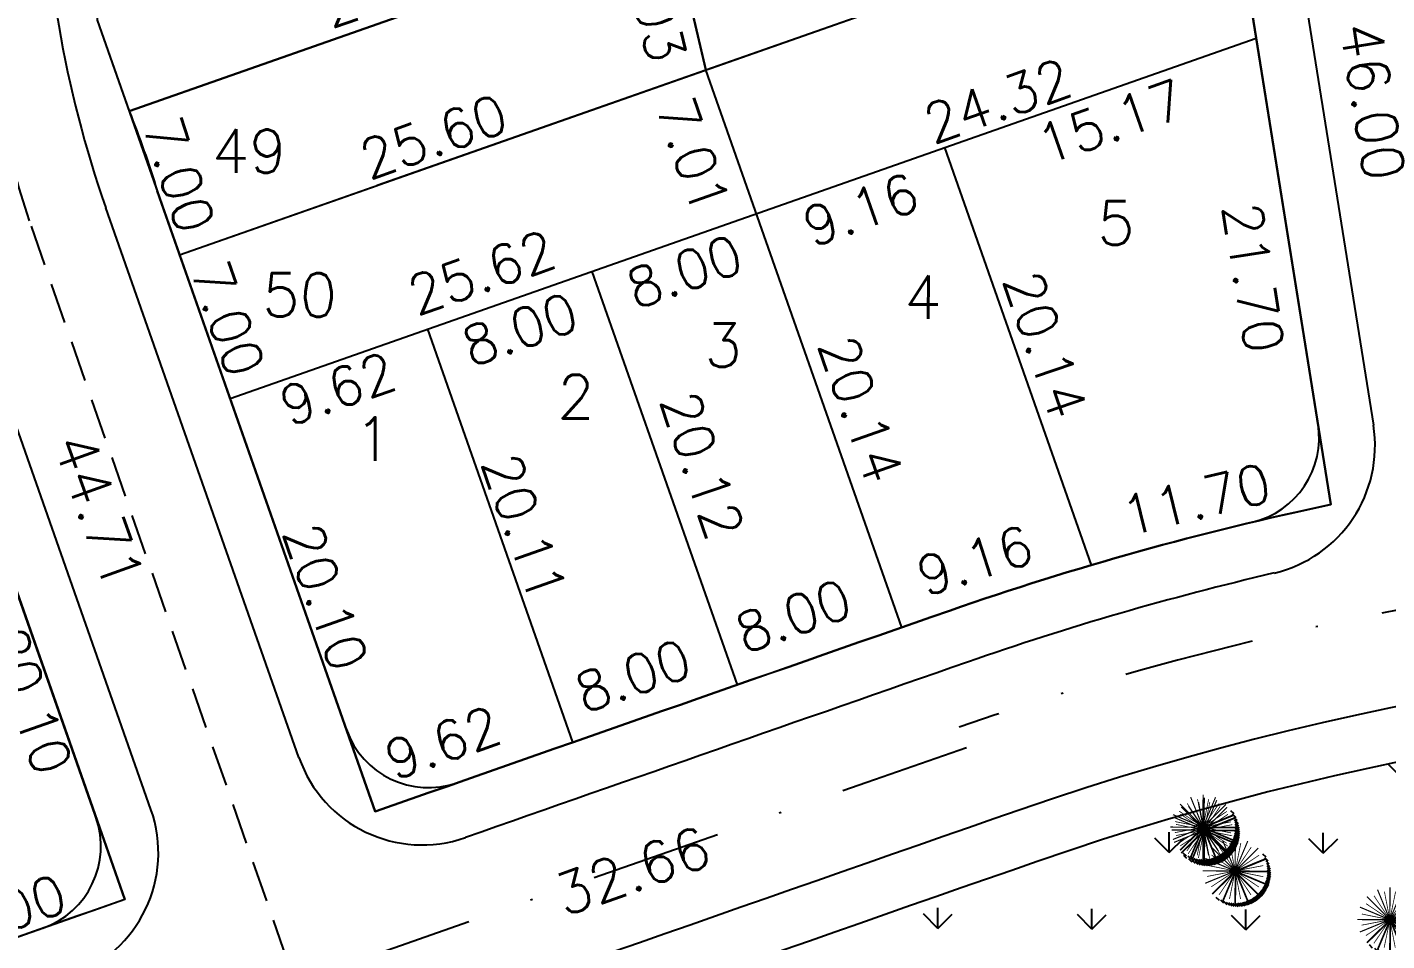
# Model space of a CAD drawing. Header units: millimetres. Extents: x -4430026 to 4783824, y 584 to 9593110.
# Drawn here: x 2313.1 to 2375.5, y 1749.9 to 1791.8 of the extents above; entities that cross this region are included whole.
import ezdxf
from ezdxf.enums import TextEntityAlignment as Align

# ---------------------------------------------------------------- set-up
doc = ezdxf.new("R2010")
doc.units = ezdxf.units.MM
doc.linetypes.add('DASHDOT', pattern=[1, 0.5, -0.25, 0, -0.25])
doc.linetypes.add('HIDDEN2', pattern=[0.1875, 0.125, -0.0625])
for name, color, linetype in [('boundary filipe', 6, 'Continuous'), ('BOUNDARY LOTES', 2, 'Continuous'), ('BOUNDARY VERDES', 92, 'Continuous'), ('Calçada', 1, 'Continuous'), ('Cota', 8, 'Continuous'), ('COTAS', 8, 'Continuous'), ('curvas', 4, 'Continuous'), ('Lotes', 2, 'Continuous'), ('Numero de lotes', 5, 'Continuous'), ('PAI_pCHR', 72, 'Continuous'), ('Projeção', 8, 'HIDDEN2'), ('QUADRA', 4, 'Continuous')]:
    doc.layers.add(name, color=color, linetype=linetype)
doc.styles.add('arcad1', font='romans.shx')
doc.styles.add('ROMANS', font='romans.shx')
doc.dimstyles.new('BOLA100', dxfattribs={"dimscale": 0, "dimtxt": 1.9, "dimasz": 0.18, "dimexe": 0.18, "dimexo": 0.063, "dimgap": 0, "dimtad": 1, "dimzin": 4, "dimdsep": 46, "dimtxsty": 'ROMANS', "dimcen": 0.09, "dimse1": 1, "dimse2": 1, "dimsd1": 1, "dimsd2": 1, "dimclrt": 256, "dimaunit": 1, "dimadec": 4, "dimazin": 0, "dimtfac": 1.2, "dimtix": 1, "dimtmove": 2, "dimatfit": 3, "dimfxl": 1, "dimtvp": 2, "dimtolj": 1, "dimtzin": 4, "dimarcsym": 0})
doc.dimstyles.get("Standard").update_dxf_attribs({"dimtxt": 0.18, "dimasz": 0.18, "dimexe": 0.18, "dimexo": 0.0625, "dimgap": 0.09, "dimtad": 0, "dimtih": 1, "dimtoh": 1, "dimdec": 4, "dimzin": 0, "dimdsep": 46, "dimtxsty": 'Standard', "dimcen": 0.09, "dimadec": 0, "dimazin": 0, "dimtfac": 1, "dimtdec": 4, "dimtofl": 0, "dimtmove": 0, "dimatfit": 3, "dimfxl": 1, "dimtolj": 1, "dimtzin": 0, "dimarcsym": 0})

# ---------------------------------------------------------------- blocks, each defined once
blk = doc.blocks.new('PALMEIRA_PROPOSTA')
at = {"linetype": 'Continuous'}
h = blk.add_hatch(dxfattribs=at)
h.set_pattern_fill('_USER', color=250, scale=0.168035, angle=315, style=0, pattern_type=0)
h.set_pattern_definition([(315, (-2.75975, -4.60628), (0.1188187, 0.1188187), [])])
h.paths.add_polyline_path([(4.61, -0.41, 0.216766), (3.17, 2.76, -0.18118), (4.2, 0, -0.643702), (-2.76, -3.17, 0.693222)])
blk.add_hatch(color=1, dxfattribs=at).paths.add_polyline_path([(-0.4, 0, 1), (0.4, 0, 1)])
at = {"color": 98, "linetype": 'Continuous', "const_width": 0.15}
for points in [[(-1.61, 3.88), (-0.15, 0.37)], [(0, 4.2), (0, 0.4)], [(1.61, 3.88), (0.15, 0.37)], [(-2.97, 2.97), (-0.28, 0.28)], [(2.97, 2.97), (0.28, 0.28)], [(-4.2, 0), (-0.4, 0)], [(-3.88, 1.61), (-0.37, 0.15)], [(3.88, 1.61), (0.37, 0.15)], [(4.2, 0), (0.4, 0)], [(-3.88, -1.61), (-0.37, -0.15)], [(-2.97, -2.97), (-0.28, -0.28)], [(-1.61, -3.88), (-0.15, -0.37)], [(0, -4.2), (0, -0.4)], [(1.61, -3.88), (0.15, -0.37)], [(2.97, -2.97), (0.28, -0.28)], [(3.88, -1.61), (0.37, -0.15)]]:
    blk.add_lwpolyline(points, dxfattribs=at)
at = {"color": 96, "linetype": 'Continuous', "const_width": 0.1}
for points in [[(-0.72, 3.63), (-0.08, 0.39)], [(0.72, 3.63), (0.08, 0.39)], [(-3.08, 2.06), (-0.33, 0.22)], [(-2.06, 3.08), (-0.22, 0.33)], [(2.06, 3.08), (0.22, 0.33)], [(3.08, 2.06), (0.33, 0.22)], [(-3.63, 0.72), (-0.39, 0.08)], [(3.63, 0.72), (0.39, 0.08)], [(-3.63, -0.72), (-0.39, -0.08)], [(-3.08, -2.06), (-0.33, -0.22)], [(-2.06, -3.08), (-0.22, -0.33)], [(-0.72, -3.63), (-0.08, -0.39)], [(0.72, -3.63), (0.08, -0.39)], [(2.06, -3.08), (0.22, -0.33)], [(3.08, -2.06), (0.33, -0.22)], [(3.63, -0.72), (0.39, -0.08)]]:
    blk.add_lwpolyline(points, dxfattribs=at)
at = {"color": 98, "linetype": 'Continuous', "true_color": 0x001a00, "const_width": 0.15}
for points in [[(3.92, 1.52), (0.4, 0.07)], [(4.2, -0.07), (0.4, -0.07)], [(-2.92, -3.02), (-0.23, -0.34)], [(-1.54, -3.91), (-0.09, -0.4)], [(0.07, -4.2), (0.07, -0.4)], [(1.68, -3.85), (0.23, -0.34)], [(2.92, -3.02), (0.23, -0.33)], [(3.85, -1.67), (0.34, -0.21)]]:
    blk.add_lwpolyline(points, dxfattribs=at)
at = {"color": 1, "linetype": 'Continuous'}
blk.add_circle((0, 0), 0.4, dxfattribs=at)
blk = doc.blocks.new('*D13477')
at = {"layer": 'DEFPOINTS', "color": 0}
for p in [(2343.015, 1796.831), (2343.743, 1794.759), (2317.901, 1788.009)]:
    blk.add_point(p, dxfattribs=at)
at = {"layer": 'Cota', "color": 41, "insert": (2329.993, 1793.745), "char_height": 1.8, "attachment_point": 5, "rotation": 19.35366, "style": 'ROMANS'}
blk.add_mtext('\\A1;26.62', dxfattribs=at)
blk = doc.blocks.new('*D13478')
at = {"layer": 'DEFPOINTS', "color": 0}
for p in [(2344.227, 1789.846), (2345.003, 1787.636), (2320.072, 1781.354)]:
    blk.add_point(p, dxfattribs=at)
at = {"layer": 'Cota', "color": 41, "insert": (2331.732, 1786.787), "char_height": 1.8, "attachment_point": 5, "rotation": 19.36813, "style": 'ROMANS'}
blk.add_mtext('\\A1;25.60', dxfattribs=at)
blk = doc.blocks.new('*D13479')
at = {"layer": 'DEFPOINTS', "color": 0}
for p in [(2342.58, 1796.678), (2337.538, 1795.462), (2344.227, 1789.846)]:
    blk.add_point(p, dxfattribs=at)
at = {"layer": 'Cota', "color": 41, "insert": (2341.862, 1792.89), "char_height": 1.8, "attachment_point": 5, "rotation": 283.55252, "style": 'ROMANS'}
blk.add_mtext('\\A1;7.03', dxfattribs=at)
blk = doc.blocks.new('*D13480')
at = {"layer": 'DEFPOINTS', "color": 0}
for p in [(2336.79, 1760.241), (2327.721, 1757.04), (2337.879, 1757.155)]:
    blk.add_point(p, dxfattribs=at)
at = {"layer": 'Cota', "color": 41, "insert": (2332.146, 1758.95), "char_height": 1.8, "attachment_point": 5, "rotation": 19.43758, "style": 'ROMANS'}
blk.add_mtext('\\A1;9.62', dxfattribs=at)
blk = doc.blocks.new('*D13481')
at = {"layer": 'DEFPOINTS', "color": 0}
for p in [(2322.393, 1774.751), (2329.052, 1755.788), (2326.709, 1754.966)]:
    blk.add_point(p, dxfattribs=at)
at = {"layer": 'Cota', "color": 41, "insert": (2326.777, 1765.639), "char_height": 1.8, "attachment_point": 5, "rotation": 289.34862, "style": 'ROMANS'}
blk.add_mtext('\\A1;20.10', dxfattribs=at)
blk = doc.blocks.new('*D13482')
at = {"layer": 'DEFPOINTS', "color": 0}
for p in [(2331.465, 1777.939), (2338.126, 1758.967), (2335.832, 1758.162)]:
    blk.add_point(p, dxfattribs=at)
at = {"layer": 'Cota', "color": 41, "insert": (2335.898, 1768.84), "char_height": 1.8, "attachment_point": 5, "rotation": 289.34718, "style": 'ROMANS'}
blk.add_mtext('\\A1;20.11', dxfattribs=at)
blk = doc.blocks.new('*D13483')
at = {"layer": 'DEFPOINTS', "color": 0}
for p in [(2339.013, 1780.59), (2331.455, 1777.936), (2340.672, 1775.867)]:
    blk.add_point(p, dxfattribs=at)
at = {"layer": 'Cota', "color": 41, "insert": (2335.7, 1777.936), "char_height": 1.8, "attachment_point": 5, "rotation": 19.35366, "style": 'ROMANS'}
blk.add_mtext('\\A1;8.00', dxfattribs=at)
blk = doc.blocks.new('*D13484')
at = {"layer": 'DEFPOINTS', "color": 0}
for p in [(2346.56, 1783.245), (2339.013, 1780.59), (2348.22, 1778.518)]:
    blk.add_point(p, dxfattribs=at)
at = {"layer": 'Cota', "color": 41, "insert": (2343.253, 1780.589), "char_height": 1.8, "attachment_point": 5, "rotation": 19.35366, "style": 'ROMANS'}
blk.add_mtext('\\A1;8.00', dxfattribs=at)
blk = doc.blocks.new('*D13485')
at = {"layer": 'DEFPOINTS', "color": 0}
for p in [(2355.2, 1786.28), (2346.56, 1783.245), (2356.861, 1781.553)]:
    blk.add_point(p, dxfattribs=at)
at = {"layer": 'Cota', "color": 41, "insert": (2351.347, 1783.432), "char_height": 1.8, "attachment_point": 5, "rotation": 19.35366, "style": 'ROMANS'}
blk.add_mtext('\\A1;9.16', dxfattribs=at)
blk = doc.blocks.new('*D13486')
at = {"layer": 'DEFPOINTS', "color": 0}
for p in [(2369.506, 1791.312), (2355.199, 1786.283), (2371.169, 1786.579)]:
    blk.add_point(p, dxfattribs=at)
at = {"layer": 'Cota', "color": 41, "insert": (2362.822, 1787.463), "char_height": 1.8, "attachment_point": 5, "rotation": 19.35366, "style": 'ROMANS'}
blk.add_mtext('\\A1;15.17', dxfattribs=at)
blk = doc.blocks.new('*D13487')
at = {"layer": 'DEFPOINTS', "color": 0}
for p in [(2344.784, 1763.004), (2337.226, 1760.383), (2345.849, 1759.933)]:
    blk.add_point(p, dxfattribs=at)
at = {"layer": 'Cota', "color": 41, "insert": (2340.89, 1762.024), "char_height": 1.8, "attachment_point": 5, "rotation": 19.12584, "style": 'ROMANS'}
blk.add_mtext('\\A1;8.00', dxfattribs=at)
blk = doc.blocks.new('*D13488')
at = {"layer": 'DEFPOINTS', "color": 0}
for p in [(2352.75, 1764.235), (2352.765, 1764.191), (2345.202, 1761.584)]:
    blk.add_point(p, dxfattribs=at)
at = {"layer": 'Cota', "color": 41, "insert": (2348.252, 1764.77), "char_height": 1.8, "attachment_point": 5, "rotation": 19.35366, "style": 'ROMANS'}
blk.add_mtext('\\A1;8.00', dxfattribs=at)
blk = doc.blocks.new('*D13489')
at = {"layer": 'DEFPOINTS', "color": 0}
for p in [(2361.506, 1766.942), (2362.036, 1765.258), (2352.765, 1764.191)]:
    blk.add_point(p, dxfattribs=at)
at = {"layer": 'Cota', "color": 41, "insert": (2356.585, 1767.316), "char_height": 1.8, "attachment_point": 5, "rotation": 17.47203, "style": 'ROMANS'}
blk.add_mtext('\\A1;9.16', dxfattribs=at)
blk = doc.blocks.new('*D13490')
at = {"layer": 'DEFPOINTS', "color": 0}
for p in [(2372.848, 1769.773), (2361.488, 1766.992), (2361.919, 1765.23)]:
    blk.add_point(p, dxfattribs=at)
at = {"layer": 'Cota', "color": 41, "insert": (2366.743, 1770.117), "char_height": 1.8, "attachment_point": 5, "rotation": 13.75597, "style": 'ROMANS'}
blk.add_mtext('\\A1;11.70', dxfattribs=at)
blk = doc.blocks.new('*D13491')
at = {"layer": 'DEFPOINTS', "color": 0}
for p in [(2369.506, 1791.312), (2372.937, 1769.883), (2367.533, 1769.018)]:
    blk.add_point(p, dxfattribs=at)
at = {"layer": 'Cota', "color": 41, "insert": (2369.372, 1780.301), "char_height": 1.8, "attachment_point": 5, "rotation": 279.0963, "style": 'ROMANS'}
blk.add_mtext('\\A1;21.70', dxfattribs=at)
blk = doc.blocks.new('*D13492')
at = {"layer": 'DEFPOINTS', "color": 0}
for p in [(2355.199, 1786.283), (2361.708, 1767.219), (2359.674, 1766.525)]:
    blk.add_point(p, dxfattribs=at)
at = {"layer": 'Cota', "color": 41, "insert": (2359.826, 1777.22), "char_height": 1.8, "attachment_point": 5, "rotation": 288.85036, "style": 'ROMANS'}
blk.add_mtext('\\A1;20.14', dxfattribs=at)
blk = doc.blocks.new('*D13493')
at = {"layer": 'DEFPOINTS', "color": 0}
for p in [(2346.559, 1783.246), (2353.233, 1764.246), (2351.294, 1763.565)]:
    blk.add_point(p, dxfattribs=at)
at = {"layer": 'Cota', "color": 41, "insert": (2351.354, 1774.258), "char_height": 1.8, "attachment_point": 5, "rotation": 289.35366, "style": 'ROMANS'}
blk.add_mtext('\\A1;20.14', dxfattribs=at)
blk = doc.blocks.new('*D13494')
at = {"layer": 'DEFPOINTS', "color": 0}
for p in [(2368.929, 1797.785), (2344.773, 1789.297), (2345.344, 1787.673)]:
    blk.add_point(p, dxfattribs=at)
at = {"layer": 'Cota', "color": 41, "insert": (2356.228, 1795.314), "char_height": 1.8, "attachment_point": 5, "rotation": 19.36163, "style": 'ROMANS'}
blk.add_mtext('\\A1;25.60', dxfattribs=at)
blk = doc.blocks.new('*D13495')
at = {"layer": 'DEFPOINTS', "color": 0}
for p in [(2317.901, 1788.009), (2315.541, 1787.239), (2320.072, 1781.354)]:
    blk.add_point(p, dxfattribs=at)
at = {"layer": 'Cota', "color": 41, "insert": (2320.049, 1785.028), "char_height": 1.8, "attachment_point": 5, "rotation": 288.06568, "style": 'ROMANS'}
blk.add_mtext('\\A1;7.00', dxfattribs=at)
blk = doc.blocks.new('*D13496')
at = {"layer": 'DEFPOINTS', "color": 0}
for p in [(2316.352, 1805.587), (2313.873, 1805.369), (2317.901, 1788.009)]:
    blk.add_point(p, dxfattribs=at)
at = {"layer": 'Cota', "color": 41, "insert": (2318.233, 1796.896), "char_height": 1.8, "attachment_point": 5, "rotation": 275.03592, "style": 'ROMANS'}
blk.add_mtext('\\A1;17.65', dxfattribs=at)
blk = doc.blocks.new('*D13497')
at = {"layer": 'DEFPOINTS', "color": 0}
for p in [(2341.352, 1805.469), (2338.882, 1805.012), (2344.24, 1789.85)]:
    blk.add_point(p, dxfattribs=at)
at = {"layer": 'Cota', "color": 41, "insert": (2343.866, 1797.857), "char_height": 1.8, "attachment_point": 5, "rotation": 280.4749, "style": 'ROMANS'}
blk.add_mtext('\\A1;15.96', dxfattribs=at)
blk = doc.blocks.new('*D13545')
at = {"layer": 'DEFPOINTS', "color": 0}
for p in [(2331.91, 1776.673), (2322.836, 1773.486), (2333.06, 1773.398)]:
    blk.add_point(p, dxfattribs=at)
at = {"layer": 'Cota', "color": 41, "insert": (2327.33, 1775.201), "char_height": 1.8, "attachment_point": 5, "rotation": 19.35366, "style": 'ROMANS'}
blk.add_mtext('\\A1;9.62', dxfattribs=at)
blk = doc.blocks.new('*D14085')
at = {"layer": 'DEFPOINTS', "color": 0, "linetype": 'ByBlock'}
for p in [(2310.184, 1791.151), (2325.294, 1749.066), (2323.024, 1748.251)]:
    blk.add_point(p, dxfattribs=at)
at = {"layer": 'COTAS', "linetype": 'ByBlock', "insert": (2316.363, 1769.615), "char_height": 1.9, "attachment_point": 5, "rotation": 289.75019, "style": 'ROMANS'}
blk.add_mtext('\\A1;44.71', dxfattribs=at)
blk = doc.blocks.new('*D14087')
at = {"layer": 'DEFPOINTS', "color": 0, "linetype": 'ByBlock'}
for p in [(2355.863, 1759.656), (2356.595, 1757.565), (2325.036, 1748.868)]:
    blk.add_point(p, dxfattribs=at)
at = {"layer": 'COTAS', "linetype": 'ByBlock', "insert": (2340.868, 1753.067), "char_height": 1.9, "attachment_point": 5, "rotation": 19.28843, "style": 'ROMANS'}
blk.add_mtext('\\A1;32.66', dxfattribs=at)
blk = doc.blocks.new('*D14360')
at = {"layer": 'DEFPOINTS', "color": 0, "linetype": 'ByBlock'}
for p in [(2313.152, 1859.128), (2313.152, 1859.128), (2487.524, 1858.695), (2453.715, 1795.454), (2453.351, 1755.445)]:
    blk.add_point(p, dxfattribs=at)
at = {"layer": 'COTAS', "linetype": 'ByBlock', "insert": (2458.575, 1810.997), "char_height": 1.9, "attachment_point": 5, "rotation": 71.68683, "style": 'ROMANS'}
blk.add_mtext('\\A1;36°20\'32"', dxfattribs=at)
blk = doc.blocks.new('*D13743')
at = {"layer": 'DEFPOINTS', "color": 0, "linetype": 'ByBlock'}
for p in [(2372.48, 1811.323), (2377.548, 1765.544), (2379.753, 1765.897)]:
    blk.add_point(p, dxfattribs=at)
at = {"layer": 'COTAS', "linetype": 'ByBlock', "insert": (2374.849, 1788.407), "char_height": 1.9, "attachment_point": 5, "rotation": 279.0963, "style": 'ROMANS'}
blk.add_mtext('\\A1;46.00', dxfattribs=at)
blk = doc.blocks.new('*D13830')
at = {"layer": 'DEFPOINTS', "color": 0, "linetype": 'ByBlock'}
for p in [(2313.498, 1826.966), (2313.498, 1826.966), (2325.735, 1815.459), (2469.549, 1750.14), (2421.146, 1690.391)]:
    blk.add_point(p, dxfattribs=at)
at = {"layer": 'COTAS', "linetype": 'ByBlock', "insert": (2325.677, 1817.11), "char_height": 1.9, "attachment_point": 5, "rotation": 51.01676, "style": 'ROMANS'}
blk.add_mtext('\\A1;25°32\'36"', dxfattribs=at)
blk = doc.blocks.new('*D13832')
at = {"layer": 'DEFPOINTS', "color": 0, "linetype": 'ByBlock'}
for p in [(2356.194, 1772.891), (2366.084, 1731.263), (2363.247, 1720.987), (2335.134, 1677.295), (2380.464, 1670.735)]:
    blk.add_point(p, dxfattribs=at)
at = {"layer": 'COTAS', "linetype": 'ByBlock', "insert": (2364.719, 1721.832), "char_height": 1.9, "attachment_point": 5, "rotation": 351.76519, "style": 'ROMANS'}
blk.add_mtext('\\A1;43°11\'54"', dxfattribs=at)
blk = doc.blocks.new('*D13834')
at = {"layer": 'DEFPOINTS', "color": 0, "linetype": 'ByBlock'}
for p in [(2356.194, 1772.891), (2382.388, 1671.211)]:
    blk.add_point(p, dxfattribs=at)
at = {"layer": 'COTAS', "linetype": 'ByBlock', "insert": (2374.16, 1703.15), "char_height": 1.9, "attachment_point": 5, "rotation": 284.44588, "style": 'ROMANS'}
blk.add_mtext('\\A1;R105.00', dxfattribs=at)
blk = doc.blocks.new('*D13836')
at = {"layer": 'DEFPOINTS', "color": 0, "linetype": 'ByBlock'}
for p in [(2313.635, 1826.948), (2424.147, 1692.809)]:
    blk.add_point(p, dxfattribs=at)
at = {"layer": 'COTAS', "linetype": 'ByBlock', "insert": (2405.119, 1715.905), "char_height": 1.9, "attachment_point": 5, "rotation": 309.48365, "style": 'ROMANS'}
blk.add_mtext('\\A1;R173.80', dxfattribs=at)
blk = doc.blocks.new('*D13837')
at = {"layer": 'DEFPOINTS', "color": 0, "linetype": 'ByBlock'}
for p in [(2306.995, 1838.827), (2460.221, 1756.801)]:
    blk.add_point(p, dxfattribs=at)
at = {"layer": 'COTAS', "linetype": 'ByBlock', "insert": (2433.838, 1770.925), "char_height": 1.9, "attachment_point": 5, "rotation": 331.83878, "style": 'ROMANS'}
blk.add_mtext('\\A1;R173.80', dxfattribs=at)
blk = doc.blocks.new('*D13840')
at = {"layer": 'DEFPOINTS', "color": 0, "linetype": 'ByBlock'}
for p in [(2355.914, 1759.622), (2462.721, 1753.502), (2403.112, 1634.246), (2401.871, 1627.75), (2401.871, 1627.75)]:
    blk.add_point(p, dxfattribs=at)
at = {"layer": 'COTAS', "linetype": 'ByBlock', "insert": (2402.318, 1635.481), "char_height": 1.9, "attachment_point": 5, "rotation": 356.69595, "style": 'ROMANS'}
blk.add_mtext('\\A1;45°2\'6"', dxfattribs=at)
blk = doc.blocks.new('*D13040')
at = {"layer": 'DEFPOINTS', "color": 0}
for p in [(2310.898, 1770.714), (2317.555, 1751.751), (2313.126, 1750.196)]:
    blk.add_point(p, dxfattribs=at)
at = {"layer": 'Cota', "color": 41, "insert": (2313.194, 1760.87), "char_height": 1.8, "attachment_point": 5, "rotation": 289.34493, "style": 'ROMANS'}
blk.add_mtext('\\A1;20.10', dxfattribs=at)
blk = doc.blocks.new('*D13046')
at = {"layer": 'DEFPOINTS', "color": 0}
for p in [(2339.174, 1780.649), (2345.639, 1761.595), (2343.891, 1761.002)]:
    blk.add_point(p, dxfattribs=at)
at = {"layer": 'Cota', "color": 41, "insert": (2344.068, 1771.686), "char_height": 1.8, "attachment_point": 5, "rotation": 288.74055, "style": 'ROMANS'}
blk.add_mtext('\\A1;20.12', dxfattribs=at)
blk = doc.blocks.new('*D9090')
at = {"layer": 'DEFPOINTS', "color": 0}
for p in [(2316.619, 1754.433), (2305.3, 1750.454), (2318.336, 1749.55)]:
    blk.add_point(p, dxfattribs=at)
at = {"layer": 'Cota', "color": 41, "insert": (2311.482, 1750.957), "char_height": 1.8, "attachment_point": 5, "rotation": 19.36813, "style": 'ROMANS'}
blk.add_mtext('\\A1;12.00', dxfattribs=at)
blk = doc.blocks.new('*D9097')
at = {"layer": 'DEFPOINTS', "color": 0}
for p in [(2320.072, 1781.354), (2322.393, 1774.751), (2320.05, 1773.927)]:
    blk.add_point(p, dxfattribs=at)
at = {"layer": 'Cota', "color": 41, "insert": (2322.286, 1778.423), "char_height": 1.8, "attachment_point": 5, "rotation": 289.36813, "style": 'ROMANS'}
blk.add_mtext('\\A1;7.00', dxfattribs=at)
blk = doc.blocks.new('*D9098')
at = {"layer": 'DEFPOINTS', "color": 0}
for p in [(2346.562, 1783.24), (2347.21, 1781.393), (2322.393, 1774.751)]:
    blk.add_point(p, dxfattribs=at)
at = {"layer": 'Cota', "color": 41, "insert": (2333.933, 1780.545), "char_height": 1.8, "attachment_point": 5, "rotation": 19.35366, "style": 'ROMANS'}
blk.add_mtext('\\A1;25.62', dxfattribs=at)
blk = doc.blocks.new('*D9099')
at = {"layer": 'DEFPOINTS', "color": 0}
for p in [(2369.506, 1791.312), (2370.296, 1789.067), (2346.562, 1783.24)]:
    blk.add_point(p, dxfattribs=at)
at = {"layer": 'Cota', "color": 41, "insert": (2357.629, 1788.427), "char_height": 1.8, "attachment_point": 5, "rotation": 19.38336, "style": 'ROMANS'}
blk.add_mtext('\\A1;24.32', dxfattribs=at)
blk = doc.blocks.new('*D9100')
at = {"layer": 'DEFPOINTS', "color": 0}
for p in [(2368.381, 1798.337), (2363.022, 1797.479), (2369.506, 1791.312)]:
    blk.add_point(p, dxfattribs=at)
at = {"layer": 'Cota', "color": 41, "insert": (2367.139, 1794.535), "char_height": 1.8, "attachment_point": 5, "rotation": 279.0963, "style": 'ROMANS'}
blk.add_mtext('\\A1;7.11', dxfattribs=at)
blk = doc.blocks.new('*D9101')
at = {"layer": 'DEFPOINTS', "color": 0}
for p in [(2344.24, 1789.85), (2346.562, 1783.24), (2341.415, 1781.432)]:
    blk.add_point(p, dxfattribs=at)
at = {"layer": 'Cota', "color": 41, "insert": (2343.65, 1785.93), "char_height": 1.8, "attachment_point": 5, "rotation": 289.35366, "style": 'ROMANS'}
blk.add_mtext('\\A1;7.01', dxfattribs=at)
blk = doc.blocks.new('*D8575')
at = {"layer": 'DEFPOINTS', "color": 0}
for p in [(2336.79, 1760.241), (2327.721, 1757.04), (2337.879, 1757.155)]:
    blk.add_point(p, dxfattribs=at)
at = {"layer": 'Cota', "color": 41, "insert": (2332.146, 1758.95), "char_height": 1.8, "attachment_point": 5, "rotation": 19.43758, "style": 'ROMANS'}
blk.add_mtext('\\A1;9.62', dxfattribs=at)
blk = doc.blocks.new('*D8576')
at = {"layer": 'DEFPOINTS', "color": 0}
for p in [(2322.393, 1774.751), (2329.052, 1755.788), (2326.709, 1754.966)]:
    blk.add_point(p, dxfattribs=at)
at = {"layer": 'Cota', "color": 41, "insert": (2326.777, 1765.639), "char_height": 1.8, "attachment_point": 5, "rotation": 289.34862, "style": 'ROMANS'}
blk.add_mtext('\\A1;20.10', dxfattribs=at)
blk = doc.blocks.new('*D8577')
at = {"layer": 'DEFPOINTS', "color": 0}
for p in [(2331.465, 1777.939), (2338.126, 1758.967), (2335.832, 1758.162)]:
    blk.add_point(p, dxfattribs=at)
at = {"layer": 'Cota', "color": 41, "insert": (2335.898, 1768.84), "char_height": 1.8, "attachment_point": 5, "rotation": 289.34718, "style": 'ROMANS'}
blk.add_mtext('\\A1;20.11', dxfattribs=at)
blk = doc.blocks.new('*D8578')
at = {"layer": 'DEFPOINTS', "color": 0}
for p in [(2339.013, 1780.59), (2331.455, 1777.936), (2340.672, 1775.867)]:
    blk.add_point(p, dxfattribs=at)
at = {"layer": 'Cota', "color": 41, "insert": (2335.7, 1777.936), "char_height": 1.8, "attachment_point": 5, "rotation": 19.35366, "style": 'ROMANS'}
blk.add_mtext('\\A1;8.00', dxfattribs=at)
blk = doc.blocks.new('*D8579')
at = {"layer": 'DEFPOINTS', "color": 0}
for p in [(2369.506, 1791.312), (2355.199, 1786.283), (2371.169, 1786.579)]:
    blk.add_point(p, dxfattribs=at)
at = {"layer": 'Cota', "color": 41, "insert": (2362.822, 1787.463), "char_height": 1.8, "attachment_point": 5, "rotation": 19.35366, "style": 'ROMANS'}
blk.add_mtext('\\A1;15.17', dxfattribs=at)
blk = doc.blocks.new('*D8580')
at = {"layer": 'DEFPOINTS', "color": 0}
for p in [(2344.784, 1763.004), (2337.226, 1760.383), (2345.849, 1759.933)]:
    blk.add_point(p, dxfattribs=at)
at = {"layer": 'Cota', "color": 41, "insert": (2340.89, 1762.024), "char_height": 1.8, "attachment_point": 5, "rotation": 19.12584, "style": 'ROMANS'}
blk.add_mtext('\\A1;8.00', dxfattribs=at)
blk = doc.blocks.new('*D8581')
at = {"layer": 'DEFPOINTS', "color": 0}
for p in [(2352.75, 1764.235), (2352.765, 1764.191), (2345.202, 1761.584)]:
    blk.add_point(p, dxfattribs=at)
at = {"layer": 'Cota', "color": 41, "insert": (2348.252, 1764.77), "char_height": 1.8, "attachment_point": 5, "rotation": 19.35366, "style": 'ROMANS'}
blk.add_mtext('\\A1;8.00', dxfattribs=at)
blk = doc.blocks.new('*D8582')
at = {"layer": 'DEFPOINTS', "color": 0}
for p in [(2361.506, 1766.942), (2362.036, 1765.258), (2352.765, 1764.191)]:
    blk.add_point(p, dxfattribs=at)
at = {"layer": 'Cota', "color": 41, "insert": (2356.585, 1767.316), "char_height": 1.8, "attachment_point": 5, "rotation": 17.47203, "style": 'ROMANS'}
blk.add_mtext('\\A1;9.16', dxfattribs=at)
blk = doc.blocks.new('*D8583')
at = {"layer": 'DEFPOINTS', "color": 0}
for p in [(2372.848, 1769.773), (2361.488, 1766.992), (2361.919, 1765.23)]:
    blk.add_point(p, dxfattribs=at)
at = {"layer": 'Cota', "color": 41, "insert": (2366.743, 1770.117), "char_height": 1.8, "attachment_point": 5, "rotation": 13.75597, "style": 'ROMANS'}
blk.add_mtext('\\A1;11.70', dxfattribs=at)
blk = doc.blocks.new('*D8584')
at = {"layer": 'DEFPOINTS', "color": 0}
for p in [(2369.506, 1791.312), (2372.937, 1769.883), (2367.533, 1769.018)]:
    blk.add_point(p, dxfattribs=at)
at = {"layer": 'Cota', "color": 41, "insert": (2369.372, 1780.301), "char_height": 1.8, "attachment_point": 5, "rotation": 279.0963, "style": 'ROMANS'}
blk.add_mtext('\\A1;21.70', dxfattribs=at)
blk = doc.blocks.new('*D8585')
at = {"layer": 'DEFPOINTS', "color": 0}
for p in [(2355.199, 1786.283), (2361.708, 1767.219), (2359.674, 1766.525)]:
    blk.add_point(p, dxfattribs=at)
at = {"layer": 'Cota', "color": 41, "insert": (2359.826, 1777.22), "char_height": 1.8, "attachment_point": 5, "rotation": 288.85036, "style": 'ROMANS'}
blk.add_mtext('\\A1;20.14', dxfattribs=at)
blk = doc.blocks.new('*D8586')
at = {"layer": 'DEFPOINTS', "color": 0}
for p in [(2331.91, 1776.673), (2322.836, 1773.486), (2333.06, 1773.398)]:
    blk.add_point(p, dxfattribs=at)
at = {"layer": 'Cota', "color": 41, "insert": (2327.33, 1775.201), "char_height": 1.8, "attachment_point": 5, "rotation": 19.35366, "style": 'ROMANS'}
blk.add_mtext('\\A1;9.62', dxfattribs=at)
blk = doc.blocks.new('*D8637')
at = {"layer": 'DEFPOINTS', "color": 0, "linetype": 'ByBlock'}
for p in [(2313.152, 1859.128), (2313.152, 1859.128), (2487.524, 1858.695), (2453.715, 1795.454), (2453.351, 1755.445)]:
    blk.add_point(p, dxfattribs=at)
at = {"layer": 'COTAS', "linetype": 'ByBlock', "insert": (2458.575, 1810.997), "char_height": 1.9, "attachment_point": 5, "rotation": 71.68683, "style": 'ROMANS'}
blk.add_mtext('\\A1;36°20\'32"', dxfattribs=at)
blk = doc.blocks.new('*D8661')
at = {"layer": 'DEFPOINTS', "color": 0, "linetype": 'ByBlock'}
for p in [(2372.48, 1811.323), (2377.548, 1765.544), (2379.753, 1765.897)]:
    blk.add_point(p, dxfattribs=at)
at = {"layer": 'COTAS', "linetype": 'ByBlock', "insert": (2374.849, 1788.407), "char_height": 1.9, "attachment_point": 5, "rotation": 279.0963, "style": 'ROMANS'}
blk.add_mtext('\\A1;46.00', dxfattribs=at)
blk = doc.blocks.new('*D8670')
at = {"layer": 'DEFPOINTS', "color": 0, "linetype": 'ByBlock'}
for p in [(2306.995, 1838.827), (2460.221, 1756.801)]:
    blk.add_point(p, dxfattribs=at)
at = {"layer": 'COTAS', "linetype": 'ByBlock', "insert": (2433.838, 1770.925), "char_height": 1.9, "attachment_point": 5, "rotation": 331.83878, "style": 'ROMANS'}
blk.add_mtext('\\A1;R173.80', dxfattribs=at)
blk = doc.blocks.new('*D8672')
at = {"layer": 'DEFPOINTS', "color": 0, "linetype": 'ByBlock'}
for p in [(2355.914, 1759.622), (2462.721, 1753.502), (2403.112, 1634.246), (2401.871, 1627.75), (2401.871, 1627.75)]:
    blk.add_point(p, dxfattribs=at)
at = {"layer": 'COTAS', "linetype": 'ByBlock', "insert": (2402.318, 1635.481), "char_height": 1.9, "attachment_point": 5, "rotation": 356.69595, "style": 'ROMANS'}
blk.add_mtext('\\A1;45°2\'6"', dxfattribs=at)
blk = doc.blocks.new('*D8724')
at = {"layer": 'DEFPOINTS', "color": 0}
for p in [(2339.174, 1780.649), (2345.639, 1761.595), (2343.891, 1761.002)]:
    blk.add_point(p, dxfattribs=at)
at = {"layer": 'Cota', "color": 41, "insert": (2344.068, 1771.686), "char_height": 1.8, "attachment_point": 5, "rotation": 288.74055, "style": 'ROMANS'}
blk.add_mtext('\\A1;20.12', dxfattribs=at)
blk = doc.blocks.new('*D8738')
at = {"layer": 'DEFPOINTS', "color": 0}
for p in [(2316.619, 1754.433), (2305.3, 1750.454), (2318.336, 1749.55)]:
    blk.add_point(p, dxfattribs=at)
at = {"layer": 'Cota', "color": 41, "insert": (2311.482, 1750.957), "char_height": 1.8, "attachment_point": 5, "rotation": 19.36813, "style": 'ROMANS'}
blk.add_mtext('\\A1;12.00', dxfattribs=at)
blk = doc.blocks.new('*D8740')
at = {"layer": 'DEFPOINTS', "color": 0}
for p in [(2320.072, 1781.354), (2322.393, 1774.751), (2320.05, 1773.927)]:
    blk.add_point(p, dxfattribs=at)
at = {"layer": 'Cota', "color": 41, "insert": (2322.286, 1778.423), "char_height": 1.8, "attachment_point": 5, "rotation": 289.36813, "style": 'ROMANS'}
blk.add_mtext('\\A1;7.00', dxfattribs=at)

msp = doc.modelspace()

# ---------------------------------------------------------------- hatches: boundary and pattern name
at = {"layer": 'BOUNDARY VERDES'}
h = msp.add_hatch(dxfattribs=at)
h.set_pattern_fill('GRASS', color=256, scale=5, angle=-0.27142, style=0)
h.set_pattern_definition([(89.7286, (2280.2837, 1676.5235), (-3.518746, 3.55224), [0.9375, -6.13357]), (44.7286, (2280.2837, 1676.5235), (-3.51875, 3.55224), [0.9375, -4.0625]), (134.7286, (2280.2837, 1676.5235), (-3.55224, -3.51875), [0.9375, -4.0625])])
edge = h.paths.add_edge_path()
edge.add_arc((2287.468, 1720.77), 7, 109.51271, 240.16598)
edge.add_line((2283.986, 1714.698), (2338.616, 1683.367))
edge.add_arc((2366.084, 1731.263), 55.213, 240.16598, 283.36439)
edge.add_arc((2356.194, 1772.891), 98, 283.36439, 308.21331)
edge.add_arc((2313.635, 1826.948), 166.8, 308.21331, 330.26634)
edge.add_arc((2455.869, 1745.709), 3, 330.26634, 424.83759)
edge.add_arc((2402.083, 1631.213), 129.5, 64.83759, 109.22354)
edge.add_arc((7498.464, -12984.26), 15608.038, 109.2235427, 109.5127115)

# ---------------------------------------------------------------- linework, layer by layer
at = {"layer": 'boundary filipe', "elevation": 2.439}
msp.add_lwpolyline([(2304.128, 1800.53, 0.08584), (2307.529, 1780.295), (2317.555, 1751.751, 0.000798), (2270.557, 1735.143, -0.519597), (2253.874, 1746.982), (2254.817, 1946.092), (2304.822, 1946.989), (2304.128, 1800.53)], format="xyb", dxfattribs=at)
at = {"layer": 'BOUNDARY LOTES', "elevation": 2.439}
for points in [[(2342.633, 1796.696), (2341.792, 1800.313, -0.08584), (2341.34, 1803.002), (2341.343, 1803.53), (2316.343, 1803.649), (2316.288, 1792.126), (2317.753, 1787.957)], [(2367.57, 1803.406), (2341.343, 1803.53), (2341.34, 1803.002, 0.08584), (2341.792, 1800.313), (2344.226, 1789.848), (2344.239, 1789.853), (2344.24, 1789.85), (2352.879, 1792.887), (2368.381, 1798.337)], [(2342.633, 1796.696), (2317.753, 1787.957, -0.020267), (2319.04, 1784.293), (2320.072, 1781.354), (2329.145, 1784.544), (2329.144, 1784.547), (2336.691, 1787.2), (2344.226, 1789.848)]]:
    msp.add_lwpolyline(points, format="xyb", close=True, dxfattribs=at)
msp.add_lwpolyline([(2299.577, 1766.734), (2310.895, 1770.713), (2317.561, 1751.753), (2306.243, 1747.769), (2299.577, 1766.734)], dxfattribs=at)
at = {"layer": 'Calçada'}
for p, q in [((2369.05, 1809.977, 2.439), (2374.885, 1773.533, 2.439)), ((2325.55, 1758.266, 2.439), (2316.681, 1783.516, 2.439)), ((2318.754, 1755.88, 2.439), (2309.888, 1781.123, 2.439)), ((2316.396, 1755.052, 2.439), (2307.529, 1780.295, 2.439))]:
    msp.add_line(p, q, dxfattribs=at)
for centre, radius, start, end in [((2364.327, 1800.252, 2.439), 50.5, 179.72858, 199.35366), ((2368.96, 1772.584, 2.439), 6, 283.18647, 9.0963), ((2368.96, 1772.584, 2.439), 6, 283.18647, 9.0963), ((2402.083, 1631.213, 2.439), 139.2, 103.18647, 109.22354), ((2402.083, 1631.213, 2.439), 139.2, 103.18647, 109.22354), ((2402.083, 1631.213, 2.439), 132, 64.83759, 109.22354), ((2402.083, 1631.213, 2.439), 132, 64.83759, 109.22354), ((7498.464, -12984.26, 2.439), 15617.738, 109.2235427, 109.3131435), ((7498.464, -12984.26, 2.439), 15617.738, 109.2235427, 109.3131435), ((2331.211, 1760.254, 2.439), 6, 199.35366, 289.31314), ((2331.211, 1760.254, 2.439), 6, 199.35366, 289.31314), ((7498.464, -12984.26, 2.439), 15610.538, 109.2235427, 109.5127115), ((7498.464, -12984.26, 2.439), 15610.538, 109.2235427, 109.5127115), ((2313.094, 1753.892, 2.439), 6, 289.38356, 19.35366)]:
    msp.add_arc(centre, radius, start, end, dxfattribs=at)
at = {"layer": 'curvas'}
for centre, start, end in [((2368.393, 1772.964, 2.439), 283.36956, 9.0963), ((2368.393, 1772.964, 2.439), 283.36956, 9.0963), ((2331.501, 1760.885, 2.439), 199.35366, 289.31137), ((2331.501, 1760.885, 2.439), 199.35366, 289.31137), ((2312.456, 1754.198, 2.439), 289.3854, 19.35366)]:
    msp.add_arc(centre, 4, start, end, dxfattribs=at)
at = {"layer": 'Lotes'}
for p, q in [((2344.227, 1789.846, 2.439), (2341.792, 1800.313, 2.439)), ((2320.072, 1781.354, 2.439), (2368.381, 1798.337, 2.439)), ((2317.9, 1788.009, 2.439), (2342.633, 1796.696, 2.439)), ((2322.393, 1774.751, 2.439), (2369.506, 1791.312, 2.439)), ((2353.233, 1764.246, 2.439), (2344.239, 1789.853, 2.439)), ((2336.692, 1787.197, 2.439), (2336.691, 1787.2, 2.439)), ((2361.935, 1767.106, 2.439), (2355.199, 1786.283, 2.439)), ((2361.935, 1767.106, 2.439), (2355.199, 1786.283, 2.439)), ((2329.145, 1784.544, 2.439), (2329.144, 1784.547, 2.439)), ((2345.68, 1761.609, 2.439), (2339.012, 1780.593, 2.439)), ((2345.68, 1761.609, 2.439), (2339.012, 1780.593, 2.439)), ((2338.128, 1758.968, 2.439), (2331.465, 1777.939, 2.439)), ((2338.128, 1758.968, 2.439), (2331.465, 1777.939, 2.439))]:
    msp.add_line(p, q, dxfattribs=at)
at = {"layer": 'Projeção', "ltscale": 15}
msp.add_line((2313.247, 1782.667, 2.439), (2325.332, 1748.018, 2.439), dxfattribs=at)
msp.add_arc((2367.931, 1801.085, 2.439), 57.7, 179.72858, 199.2285, dxfattribs=at)
at = {"layer": 'Projeção', "linetype": 'DASHDOT', "ltscale": 12}
for centre, radius, start, end in [((2401.871, 1627.75, 2.439), 139.7, 63.77406, 109.2285), ((2401.871, 1627.75, 2.439), 139.7, 63.77406, 109.2285), ((7498.796, -12985.205, 2.439), 15615.038, 109.2285045, 109.5127115), ((7498.796, -12985.205, 2.439), 15615.038, 109.2285045, 109.5127115)]:
    msp.add_arc(centre, radius, start, end, dxfattribs=at)
at = {"layer": 'QUADRA'}
for p, q in [((2366.581, 1809.582, 2.439), (2372.937, 1769.883, 2.439)), ((2329.052, 1755.788, 2.439), (2319.04, 1784.293, 2.439)), ((2317.555, 1751.751, 2.439), (2307.529, 1780.294, 2.439))]:
    msp.add_line(p, q, dxfattribs=at)
at = {"layer": 'QUADRA', "elevation": 2.439}
for points in [[(2367.028, 1948.105), (2317.023, 1947.208), (2316.288, 1792.126), (2329.052, 1755.788, -0.000447), (2355.428, 1765.012, -0.032098), (2372.937, 1769.883), (2366.581, 1809.582, -0.040897), (2366.384, 1812.138)], [(2285.13, 1727.368, 0.641085), (2283.986, 1714.698), (2338.616, 1683.367, 0.190753), (2378.846, 1677.545, 0.108851), (2416.816, 1695.891, 0.096523), (2458.474, 1744.221, 0.437779), (2457.145, 1748.424, 0.196129), (2359.445, 1753.492, 0.001262)], [(2285.13, 1727.368, 0.641085), (2283.986, 1714.698), (2338.616, 1683.367, 0.190753), (2378.846, 1677.545, 0.108851), (2416.816, 1695.891, 0.096523), (2458.474, 1744.221, 0.437779), (2457.145, 1748.424, 0.196129), (2359.445, 1753.492, 0.001262)]]:
    msp.add_lwpolyline(points, format="xyb", close=True, dxfattribs=at)
msp.add_lwpolyline([(2307.529, 1780.295), (2317.555, 1751.751, 0.000798), (2270.557, 1735.143, -0.519597), (2253.874, 1746.982), (2254.817, 1946.092), (2304.822, 1946.989), (2304.128, 1800.53)], format="xyb", dxfattribs=at)
at = {"layer": 'QUADRA'}
for centre, radius, start, end in [((2402.083, 1631.213, 2.439), 141.7, 101.86981, 109.22354), ((2402.083, 1631.213, 2.439), 141.7, 101.86981, 109.22354), ((7498.464, -12984.26, 2.439), 15620.238, 109.2235427, 109.3260356), ((7498.464, -12984.26, 2.439), 15620.238, 109.2235427, 109.3260356), ((7498.464, -12984.26, 2.439), 15620.238, 109.3707315, 109.5535682)]:
    msp.add_arc(centre, radius, start, end, dxfattribs=at)

# ---------------------------------------------------------------- block references
at = {"layer": 'PAI_pCHR', "color": 2, "xscale": 0.3550421296895795, "yscale": 0.3550421296895365, "zscale": 0.3550421296895365, "rotation": 359.7285806882999}
for p in [(2367.058, 1755.067, 2.439), (2367.058, 1755.067, 2.439), (2367.112, 1754.935, 2.439), (2367.112, 1754.935, 2.439), (2368.537, 1753.056, 2.439), (2368.537, 1753.056, 2.439), (2375.64, 1750.819, 2.439), (2375.64, 1750.819, 2.439)]:
    msp.add_blockref('PALMEIRA_PROPOSTA', p, dxfattribs=at)

# ---------------------------------------------------------------- texts
at = {"layer": 'Numero de lotes', "style": 'arcad1'}
for s, p in [('49', (2323.265, 1786.117, 2.439)), ('5', (2363.066, 1782.814, 2.439)), ('5', (2363.066, 1782.814, 2.439)), ('50', (2325.586, 1779.513, 2.439)), ('50', (2325.586, 1779.513, 2.439)), ('4', (2354.196, 1779.409, 2.439)), ('4', (2354.196, 1779.409, 2.439)), ('3', (2345.031, 1777.204, 2.439)), ('3', (2345.031, 1777.204, 2.439)), ('2', (2338.267, 1774.838, 2.439)), ('2', (2338.267, 1774.838, 2.439)), ('1', (2328.965, 1772.894, 2.439)), ('1', (2328.965, 1772.894, 2.439))]:
    msp.add_text(s, height=2, rotation=359.72858, dxfattribs=at).set_placement(p, align=Align.MIDDLE_CENTER)

# ---------------------------------------------------------------- dimensions: what is measured, and where the dimension line sits
at = {"layer": 'Cota'}
for p1, p2, distance, picture, middle in [((2317.901, 1788.009, 2.439), (2316.352, 1805.587, 2.439), 2.489, '*D13496', (2318.233, 1796.896, 2.439)), ((2369.506, 1791.312, 2.439), (2368.381, 1798.337, 2.439), 5.428, '*D9100', (2367.139, 1794.535, 2.439)), ((2368.929, 1797.785, 2.439), (2344.773, 1789.297, 2.439), 1.72, '*D13494', (2356.228, 1795.314, 2.439)), ((2317.901, 1788.009, 2.439), (2343.015, 1796.831, 2.439), -2.196, '*D13477', (2329.993, 1793.745, 2.439)), ((2344.227, 1789.846, 2.439), (2342.58, 1796.678, 2.439), 5.186, '*D13479', (2341.862, 1792.89, 2.439)), ((2346.562, 1783.24, 2.439), (2369.506, 1791.312, 2.439), -2.38, '*D9099', (2357.629, 1788.427, 2.439)), ((2369.506, 1791.312, 2.439), (2372.937, 1769.883, 2.439), -5.473, '*D13491', (2369.372, 1780.301, 2.439)), ((2369.506, 1791.312, 2.439), (2372.937, 1769.883, 2.439), -5.473, '*D8584', (2369.372, 1780.301, 2.439)), ((2320.072, 1781.354, 2.439), (2344.227, 1789.846, 2.439), -2.342, '*D13478', (2331.732, 1786.787, 2.439)), ((2344.24, 1789.85, 2.439), (2346.562, 1783.24, 2.439), -5.455, '*D9101', (2343.65, 1785.93, 2.439)), ((2320.072, 1781.354, 2.439), (2317.901, 1788.009, 2.439), 2.483, '*D13495', (2320.049, 1785.028, 2.439)), ((2355.199, 1786.283, 2.439), (2361.708, 1767.219, 2.439), -2.149, '*D13492', (2359.826, 1777.22, 2.439)), ((2355.199, 1786.283, 2.439), (2361.708, 1767.219, 2.439), -2.149, '*D8585', (2359.826, 1777.22, 2.439)), ((2322.393, 1774.751, 2.439), (2346.562, 1783.24, 2.439), -1.957, '*D9098', (2333.933, 1780.545, 2.439)), ((2346.559, 1783.246, 2.439), (2353.233, 1764.246, 2.439), -2.055, '*D13493', (2351.354, 1774.258, 2.439)), ((2320.072, 1781.354, 2.439), (2322.393, 1774.751, 2.439), -2.484, '*D9097', (2322.286, 1778.423, 2.439)), ((2320.072, 1781.354, 2.439), (2322.393, 1774.751, 2.439), -2.484, '*D8740', (2322.286, 1778.423, 2.439)), ((2339.174, 1780.649, 2.439), (2345.639, 1761.595, 2.439), -1.845, '*D13046', (2344.068, 1771.686, 2.439)), ((2339.174, 1780.649, 2.439), (2345.639, 1761.595, 2.439), -1.845, '*D8724', (2344.068, 1771.686, 2.439)), ((2331.465, 1777.939, 2.439), (2338.126, 1758.967, 2.439), -2.432, '*D13482', (2335.898, 1768.84, 2.439)), ((2331.465, 1777.939, 2.439), (2338.126, 1758.967, 2.439), -2.432, '*D8577', (2335.898, 1768.84, 2.439)), ((2322.836, 1773.486, 2.439), (2331.91, 1776.673, 2.439), -3.471, '*D13545', (2327.33, 1775.201, 2.439)), ((2322.836, 1773.486, 2.439), (2331.91, 1776.673, 2.439), -3.471, '*D8586', (2327.33, 1775.201, 2.439)), ((2322.393, 1774.751, 2.439), (2329.052, 1755.788, 2.439), -2.483, '*D13481', (2326.777, 1765.639, 2.439)), ((2322.393, 1774.751, 2.439), (2329.052, 1755.788, 2.439), -2.483, '*D8576', (2326.777, 1765.639, 2.439)), ((2372.848, 1769.773, 2.439), (2361.488, 1766.992, 2.439), 1.814, '*D13490', (2366.743, 1770.117, 2.439)), ((2372.848, 1769.773, 2.439), (2361.488, 1766.992, 2.439), 1.814, '*D8583', (2366.743, 1770.117, 2.439)), ((2310.898, 1770.714, 2.439), (2317.555, 1751.751, 2.439), -4.694, '*D13040', (2313.194, 1760.87, 2.439)), ((2352.765, 1764.191, 2.439), (2361.506, 1766.942, 2.439), -1.765, '*D13489', (2356.585, 1767.316, 2.439)), ((2352.765, 1764.191, 2.439), (2361.506, 1766.942, 2.439), -1.765, '*D8582', (2356.585, 1767.316, 2.439)), ((2337.226, 1760.383, 2.439), (2344.784, 1763.004, 2.439), -3.251, '*D13487', (2340.89, 1762.024, 2.439)), ((2337.226, 1760.383, 2.439), (2344.784, 1763.004, 2.439), -3.251, '*D8580', (2340.89, 1762.024, 2.439)), ((2327.721, 1757.04, 2.439), (2336.79, 1760.241, 2.439), -3.272, '*D13480', (2332.146, 1758.95, 2.439)), ((2327.721, 1757.04, 2.439), (2336.79, 1760.241, 2.439), -3.272, '*D8575', (2332.146, 1758.95, 2.439))]:
    dim = msp.add_aligned_dim(p1=p1, p2=p2, distance=distance, dimstyle='Standard', override={"dimtxt": 1.8, "dimexo": 0.063, "dimgap": 0, "dimtih": 0, "dimtoh": 0, "dimdec": 2, "dimzin": 4, "dimtxsty": 'ROMANS', "dimse1": 1, "dimse2": 1, "dimsd1": 1, "dimsd2": 1, "dimclrt": 41, "dimtfac": 1.2, "dimtdec": 2, "dimtix": 1, "dimtofl": 1, "dimtmove": 2, "dimfxl": 0.18, "dimfxlon": 1, "dimtvp": 2, "dimtzin": 4}, dxfattribs=at)
    dim.commit()
    dim.dimension.update_dxf_attribs({"geometry": picture, "text_midpoint": middle})
for p1, p2, distance, text, picture, middle in [((2344.24, 1789.85, 2.439), (2341.352, 1805.469, 2.439), 2.512, '15.96', '*D13497', (2343.866, 1797.857, 2.439)), ((2331.455, 1777.936, 2.439), (2339.013, 1780.59, 2.439), -5.006, '8.00', '*D13483', (2335.7, 1777.936, 2.439)), ((2331.455, 1777.936, 2.439), (2339.013, 1780.59, 2.439), -5.006, '8.00', '*D8578', (2335.7, 1777.936, 2.439))]:
    dim = msp.add_aligned_dim(p1=p1, p2=p2, distance=distance, text=text, dimstyle='Standard', override={"dimtxt": 1.8, "dimexo": 0.063, "dimgap": 0, "dimtih": 0, "dimtoh": 0, "dimdec": 2, "dimzin": 4, "dimtxsty": 'ROMANS', "dimse1": 1, "dimse2": 1, "dimsd1": 1, "dimsd2": 1, "dimclrt": 41, "dimtfac": 1.2, "dimtdec": 2, "dimtix": 1, "dimtofl": 1, "dimtmove": 2, "dimfxl": 0.18, "dimfxlon": 1, "dimtvp": 2, "dimtzin": 4}, dxfattribs=at)
    dim.commit()
    dim.dimension.update_dxf_attribs({"geometry": picture, "text_midpoint": middle})
for base, p1, p2, angle, picture, middle in [((2371.169, 1786.579, 2.439), (2355.199, 1786.283, 2.439), (2369.506, 1791.312, 2.439), 199.35366, '*D13486', (2362.822, 1787.463, 2.439)), ((2371.169, 1786.579, 2.439), (2355.199, 1786.283, 2.439), (2369.506, 1791.312, 2.439), 199.35366, '*D8579', (2362.822, 1787.463, 2.439)), ((2356.861, 1781.553, 2.439), (2346.56, 1783.245, 2.439), (2355.2, 1786.28, 2.439), 199.35366, '*D13485', (2351.347, 1783.432, 2.439)), ((2348.22, 1778.518, 2.439), (2339.013, 1780.59, 2.439), (2346.56, 1783.245, 2.439), 199.35366, '*D13484', (2343.253, 1780.589, 2.439)), ((2318.336, 1749.55, 2.439), (2305.3, 1750.454, 2.439), (2316.619, 1754.433, 2.439), 199.36813, '*D9090', (2311.482, 1750.957, 2.439)), ((2318.336, 1749.55, 2.439), (2305.3, 1750.454, 2.439), (2316.619, 1754.433, 2.439), 199.36813, '*D8738', (2311.482, 1750.957, 2.439))]:
    dim = msp.add_linear_dim(base=base, p1=p1, p2=p2, angle=angle, dimstyle='Standard', override={"dimtxt": 1.8, "dimexo": 0.063, "dimgap": 0, "dimtih": 0, "dimtoh": 0, "dimdec": 2, "dimzin": 4, "dimtxsty": 'ROMANS', "dimse1": 1, "dimse2": 1, "dimsd1": 1, "dimsd2": 1, "dimclrt": 41, "dimtfac": 1.2, "dimtdec": 2, "dimtix": 1, "dimtofl": 1, "dimtmove": 2, "dimfxl": 0.18, "dimfxlon": 1, "dimtvp": 2, "dimtzin": 4}, dxfattribs=at)
    dim.commit()
    dim.dimension.update_dxf_attribs({"geometry": picture, "text_midpoint": middle})
for picture in ['*D13488', '*D8581']:
    dim = msp.add_linear_dim(base=(2352.765, 1764.191, 2.439), p1=(2345.202, 1761.584, 2.439), p2=(2352.75, 1764.235, 2.439), angle=19.35366, dimstyle='Standard', override={"dimtxt": 1.8, "dimexo": 0.063, "dimgap": 0, "dimtih": 0, "dimtoh": 0, "dimdec": 2, "dimzin": 4, "dimtxsty": 'ROMANS', "dimse1": 1, "dimse2": 1, "dimsd1": 1, "dimsd2": 1, "dimclrt": 41, "dimtfac": 1.2, "dimtdec": 2, "dimtix": 1, "dimtofl": 1, "dimtmove": 2, "dimfxl": 0.18, "dimfxlon": 1, "dimtvp": 2, "dimtzin": 4}, dxfattribs=at)
    dim.commit()
    dim.dimension.update_dxf_attribs({"geometry": picture, "text_midpoint": (2348.252, 1764.77, 2.439), "dimtype": 161})
at = {"layer": 'COTAS', "linetype": 'ByBlock'}
for base, line1, line2, override, picture, middle in [((2453.715, 1795.454), ((2313.152, 1859.128, 2.439), (2453.351, 1755.445, 2.439)), ((2313.152, 1859.128, 2.439), (2487.524, 1858.695, 2.439)), {"dimscale": 1, "dimdec": 0, "dimazin": 1, "dimfxl": 0.18}, '*D14360', (2458.575, 1810.997, 2.439)), ((2453.715, 1795.454), ((2313.152, 1859.128, 2.439), (2453.351, 1755.445, 2.439)), ((2313.152, 1859.128, 2.439), (2487.524, 1858.695, 2.439)), {"dimscale": 1, "dimdec": 0, "dimazin": 1, "dimfxl": 0.18}, '*D8637', (2458.575, 1810.997, 2.439)), ((2325.735, 1815.459), ((2313.498, 1826.966, 2.439), (2469.549, 1750.14, 2.439)), ((2421.146, 1690.391, 2.439), (2313.498, 1826.966, 2.439)), {"dimscale": 1, "dimdec": 0, "dimazin": 1}, '*D13830', (2325.677, 1817.11, 2.439)), ((2363.247, 1720.9874), ((2380.4641, 1670.7348, 2.4392), (2356.1941, 1772.8914, 2.4392)), ((2335.1338, 1677.2951, 2.4392), (2366.0841, 1731.2629, 2.4392)), {"dimscale": 1, "dimdec": 0, "dimazin": 1}, '*D13832', (2364.7192, 1721.8321, 2.4392)), ((2403.112, 1634.246), ((2401.871, 1627.75, 2.439), (2355.914, 1759.622, 2.439)), ((2401.871, 1627.75, 2.439), (2462.721, 1753.502, 2.439)), {"dimscale": 1, "dimdec": 0, "dimazin": 1}, '*D13840', (2402.318, 1635.481, 2.439)), ((2403.112, 1634.246), ((2401.871, 1627.75, 2.439), (2355.914, 1759.622, 2.439)), ((2401.871, 1627.75, 2.439), (2462.721, 1753.502, 2.439)), {"dimscale": 1, "dimdec": 0, "dimazin": 1}, '*D8672', (2402.318, 1635.481, 2.439))]:
    dim = msp.add_angular_dim_2l(base=base, line1=line1, line2=line2, dimstyle='BOLA100', override=override, dxfattribs=at)
    dim.commit()
    dim.dimension.update_dxf_attribs({"geometry": picture, "text_midpoint": middle})
for center, mpoint, picture, middle in [((2306.995, 1838.827, 2.439), (2460.221, 1756.801, 2.439), '*D13837', (2433.838, 1770.925, 2.439)), ((2306.995, 1838.827, 2.439), (2460.221, 1756.801, 2.439), '*D8670', (2433.838, 1770.925, 2.439)), ((2313.635, 1826.948, 2.439), (2424.147, 1692.809, 2.439), '*D13836', (2405.119, 1715.905, 2.439)), ((2356.194, 1772.891, 2.439), (2382.388, 1671.211, 2.439), '*D13834', (2374.16, 1703.15, 2.439))]:
    dim = msp.add_radius_dim(center=center, mpoint=mpoint, dimstyle='BOLA100', override={"dimscale": 1}, dxfattribs=at)
    dim.commit()
    dim.dimension.update_dxf_attribs({"geometry": picture, "text_midpoint": middle, "dimtype": 164})
for p1, p2, distance, override, picture, middle in [((2372.48, 1811.323, 2.439), (2379.753, 1765.897, 2.439), -2.233, {"dimscale": 1}, '*D13743', (2374.849, 1788.407, 2.439)), ((2372.48, 1811.323, 2.439), (2379.753, 1765.897, 2.439), -2.233, {"dimscale": 1}, '*D8661', (2374.849, 1788.407, 2.439)), ((2310.1837, 1791.151, 2.4392), (2325.2938, 1749.0664, 2.4392), -2.4117, {"dimscale": 1, "dimfxl": 0.18}, '*D14085', (2316.3631, 1769.6148, 2.4392)), ((2325.036, 1748.868, 2.439), (2355.863, 1759.656, 2.439), -2.216, {"dimscale": 1, "dimfxl": 0.18}, '*D14087', (2340.868, 1753.067, 2.439))]:
    dim = msp.add_aligned_dim(p1=p1, p2=p2, distance=distance, dimstyle='BOLA100', override=override, dxfattribs=at)
    dim.commit()
    dim.dimension.update_dxf_attribs({"geometry": picture, "text_midpoint": middle})

doc.saveas('drawing.dxf')
